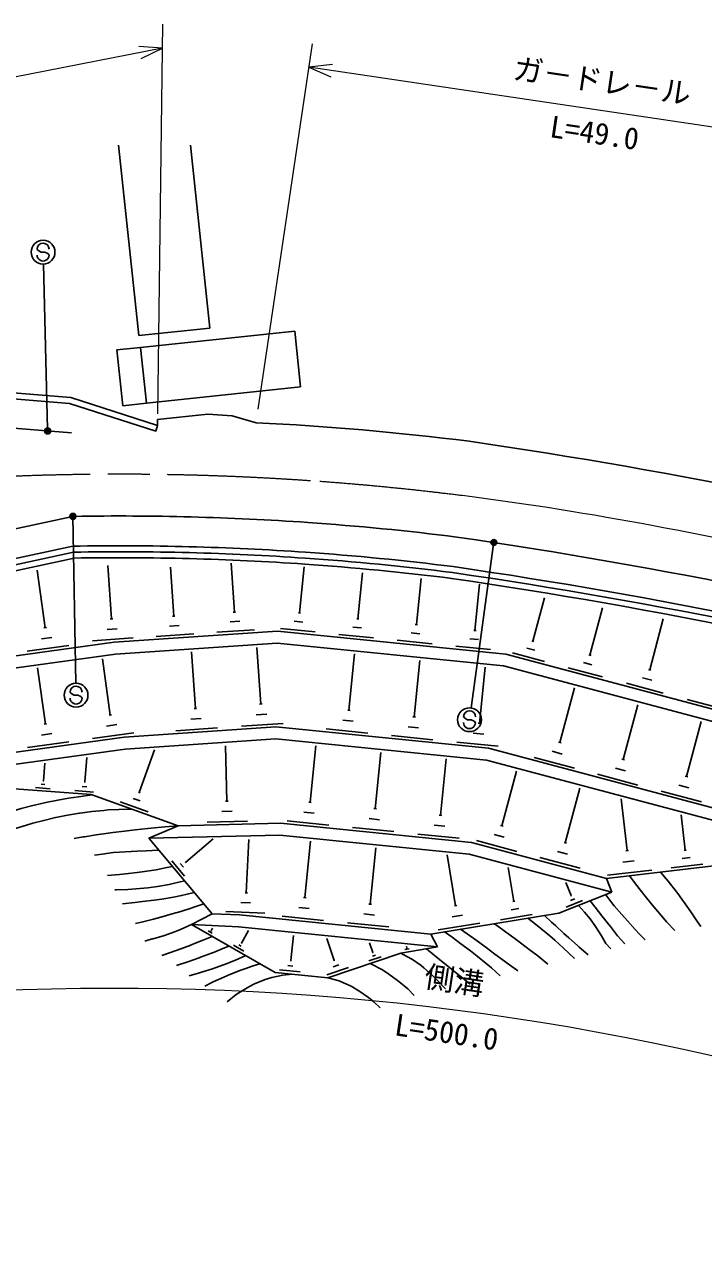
# Model space of a CAD drawing. Units: millimetres, scale not verified. Extents: x 0 to 700000, y -47500 to 447500.
# Drawn here: x 277514 to 334478, y 255946 to 357727 of the extents above; entities that cross this region are included whole.
import ezdxf
from ezdxf.enums import TextEntityAlignment as Align

# ---------------------------------------------------------------- set-up
doc = ezdxf.new("R2010")
doc.units = ezdxf.units.MM
doc.header["$LTSCALE"] = 1000
doc.header["$PDMODE"] = 32
doc.header["$PDSIZE"] = 500
doc.linetypes.add('CHAIN', pattern=[18.5, 12, -1.5, 3.5, -1.5])
doc.layers.add('作業ﾚｲﾔ1', color=7, linetype='Continuous', lineweight=25)
doc.styles.add('@ＭＳ ゴシック', font='')
doc.styles.add('ＭＳ ゴシック', font='')
doc.styles.get('@ＭＳ ゴシック').set_extended_font_data('@MS Gothic')
doc.styles.get('ＭＳ ゴシック').set_extended_font_data('MS Gothic')

msp = doc.modelspace()

# ---------------------------------------------------------------- linework, layer by layer
at = {"layer": '作業ﾚｲﾔ1', "lineweight": 13}
for p, q in [((288699, 325063), (289136, 357727)), ((289109, 355727), (181955, 334719)), ((289109, 355727), (287113, 355863)), ((287313, 354847), (289109, 355727)), ((297117, 325435), (301667, 356099)), ((303360, 354350), (301373, 354121)), ((349842, 346930), (301373, 354121)), ((301373, 354121), (303208, 353326))]:
    msp.add_line(p, q, dxfattribs=at)
at = {"layer": '作業ﾚｲﾔ1'}
for p, q in [((287115, 331609), (285420, 347599)), ((293081, 332241), (291454, 347599)), ((278691, 338748), (278591, 338866)), ((278936, 338609), (278691, 338748)), ((279236, 338607), (278936, 338609)), ((279482, 338495), (279236, 338607)), ((279587, 338359), (279482, 338495)), ((279472, 323763), (279112, 337608)), ((287115, 331609), (293081, 332241)), ((287258, 330618), (300185, 331989)), ((300681, 327315), (300185, 331989)), ((287258, 330618), (285269, 330408)), ((285764, 325734), (285269, 330408)), ((287753, 325945), (287258, 330618)), ((281418, 326411), (260589, 328130)), ((281319, 325917), (260595, 327628)), ((287753, 325945), (300681, 327315)), ((288532, 323587), (281319, 325917)), ((288685, 324063), (281418, 326411)), ((287753, 325945), (285764, 325734)), ((281469, 323448), (260902, 325146)), ((292890, 325020), (288692, 324563)), ((294932, 324897), (292890, 325020)), ((296950, 324307), (294932, 324897)), ((288685, 324063), (288532, 323587)), ((288692, 324563), (288685, 324063)), ((281445, 316418), (262246, 312317)), ((281592, 316450), (281837, 302452)), ((262480, 309827), (281587, 313949)), ((316859, 314107), (314974, 300386)), ((262559, 309333), (281644, 313450)), ((264321, 309202), (281702, 312951)), ((281653, 312950), (281653, 312940)), ((295130, 308418), (294852, 312523)), ((279262, 307111), (278592, 311944)), ((284826, 307847), (284522, 312322)), ((290045, 308073), (289767, 312179)), ((300589, 308349), (300976, 312207)), ((305485, 307861), (305873, 311729)), ((310388, 307372), (310778, 311251)), ((315295, 306880), (315684, 310758)), ((320151, 305981), (321123, 309625)), ((295031, 308411), (295229, 308424)), ((324943, 304811), (325999, 308767)), ((284719, 307840), (284933, 307854)), ((289946, 308067), (290145, 308080)), ((294787, 307598), (295580, 307652)), ((300153, 307661), (300878, 307588)), ((300498, 308358), (300679, 308340)), ((305394, 307870), (305576, 307852)), ((310297, 307382), (310479, 307363)), ((329948, 303589), (331090, 307871)), ((279154, 307096), (279371, 307126)), ((284456, 306962), (285312, 307020)), ((285054, 305892), (298738, 306819)), ((288568, 306381), (291738, 306595)), ((289703, 307254), (290495, 307308)), ((293652, 306725), (296822, 306940)), ((298738, 306819), (317879, 304897)), ((298993, 307045), (301893, 306754)), ((303885, 306554), (306793, 306262)), ((305048, 307171), (305775, 307098)), ((309951, 306680), (310679, 306607)), ((315204, 306889), (315386, 306871)), ((265617, 303195), (285054, 305892)), ((277767, 305133), (281239, 305615)), ((278949, 306182), (279817, 306303)), ((283229, 306019), (286654, 306251)), ((285157, 304897), (298722, 305816)), ((297344, 300711), (297023, 305450)), ((298722, 305816), (317699, 303910)), ((308785, 306062), (311699, 305769)), ((313691, 305569), (316606, 305276)), ((314857, 306188), (315586, 306115)), ((319639, 305402), (320307, 305224)), ((320068, 306004), (320235, 305959)), ((262348, 301732), (285157, 304897)), ((284727, 299789), (284075, 304494)), ((291857, 300339), (291536, 305078)), ((304738, 300186), (305213, 304913)), ((310211, 299637), (310685, 304363)), ((317879, 304897), (339147, 299223)), ((318458, 305001), (321131, 304288)), ((324854, 304835), (325033, 304787)), ((279280, 299033), (278627, 303738)), ((315683, 299087), (316158, 303814)), ((317699, 303910), (338904, 298253)), ((323122, 303757), (325998, 302990)), ((324392, 304188), (325111, 303997)), ((329852, 303615), (330045, 303564)), ((327993, 302458), (331080, 301634)), ((329356, 302921), (330128, 302715)), ((281459, 301593), (281360, 301711)), ((281704, 301454), (281459, 301593)), ((282005, 301451), (281704, 301454)), ((282250, 301340), (282005, 301451)), ((282356, 301203), (282250, 301340)), ((322413, 297478), (323638, 302067)), ((291748, 300332), (291966, 300347)), ((297235, 300704), (297454, 300718)), ((327727, 296060), (328952, 300649)), ((333079, 301101), (336387, 300218)), ((284619, 299774), (284836, 299804)), ((291480, 299437), (292353, 299496)), ((296967, 299808), (297840, 299867)), ((304215, 299360), (305086, 299272)), ((304629, 300197), (304847, 300175)), ((310102, 299648), (310320, 299626)), ((314442, 299536), (314343, 299654)), ((314687, 299397), (314442, 299536)), ((314988, 299394), (314687, 299397)), ((315233, 299283), (314988, 299394)), ((315339, 299146), (315233, 299283)), ((278966, 298107), (279833, 298227)), ((279171, 299018), (279388, 299048)), ((283234, 297815), (286701, 298296)), ((284414, 298862), (285281, 298983)), ((285875, 297929), (298608, 298792)), ((290229, 298475), (293721, 298711)), ((295717, 298847), (299209, 299083)), ((298608, 298792), (316439, 297001)), ((302822, 298620), (306305, 298270)), ((309688, 298810), (310559, 298723)), ((315160, 298260), (316031, 298173)), ((315574, 299098), (315792, 299076)), ((333042, 294642), (334266, 299232)), ((269767, 295694), (285875, 297929)), ((277787, 297060), (281253, 297541)), ((285978, 296934), (298592, 297789)), ((294493, 292553), (294381, 297216)), ((298592, 297789), (316259, 296014)), ((301469, 292474), (301944, 297201)), ((308295, 298071), (311777, 297721)), ((313767, 297521), (317250, 297171)), ((322308, 297506), (322519, 297449)), ((267159, 294323), (285978, 296934)), ((282598, 294186), (282756, 296240)), ((287153, 293278), (288440, 296871)), ((306942, 291925), (307416, 296651)), ((316439, 297001), (337196, 291464)), ((320271, 296238), (323653, 295336)), ((321765, 296745), (322610, 296519)), ((279116, 294273), (279229, 295751)), ((312414, 291375), (312889, 296102)), ((316259, 296014), (336953, 290494)), ((327079, 295327), (327925, 295102)), ((327622, 296088), (327833, 296032)), ((283135, 293117), (267159, 294323)), ((279077, 294276), (279154, 294270)), ((282548, 294190), (282648, 294182)), ((317558, 290493), (318782, 295083)), ((325585, 294820), (328967, 293918)), ((332936, 294670), (333147, 294614)), ((278454, 293706), (279683, 293612)), ((278939, 293978), (279246, 293955)), ((281744, 293454), (283330, 293332)), ((282369, 293805), (282766, 293774)), ((287079, 293305), (287227, 293252)), ((322872, 289075), (324096, 293665)), ((330900, 293402), (334281, 292500)), ((332393, 293909), (333239, 293684)), ((290422, 290507), (283135, 293117)), ((285547, 292519), (287912, 291672)), ((286645, 292793), (287236, 292581)), ((294387, 292550), (294599, 292556)), ((301360, 292485), (301578, 292464)), ((328063, 288421), (327553, 292761)), ((294090, 291695), (294938, 291715)), ((300947, 291648), (301817, 291560)), ((306419, 291098), (307290, 291011)), ((306833, 291936), (307051, 291914)), ((312305, 291386), (312523, 291364)), ((332930, 288457), (332581, 291419)), ((287951, 289447), (290422, 290507)), ((290422, 290507), (298983, 290714)), ((292838, 290816), (296231, 290898)), ((298983, 290714), (314999, 289106)), ((299553, 290908), (303036, 290558)), ((305026, 290359), (308508, 290009)), ((311892, 290548), (312762, 290461)), ((317452, 290521), (317663, 290465)), ((287951, 289447), (298945, 289713)), ((293265, 283125), (287951, 289447)), ((291045, 287447), (293358, 289391)), ((296126, 284871), (296335, 289355)), ((298945, 289713), (314819, 288119)), ((301045, 284477), (301519, 289203)), ((310498, 289809), (313981, 289459)), ((314999, 289106), (326332, 286082)), ((315416, 289253), (318797, 288351)), ((316909, 289760), (317755, 289535)), ((322766, 289104), (322977, 289047)), ((306517, 283927), (306992, 288654)), ((313681, 283793), (312979, 288061)), ((314819, 288119), (326787, 284926)), ((322223, 288343), (323069, 288117)), ((327947, 288408), (328179, 288435)), ((332847, 288447), (333013, 288467)), ((289873, 287548), (290943, 286275)), ((290593, 287338), (290860, 287020)), ((291011, 287486), (291078, 287407)), ((320730, 287836), (324111, 286933)), ((326332, 286082), (336012, 287221)), ((327708, 287438), (328637, 287547)), ((331757, 286972), (334415, 287285)), ((332676, 287754), (333340, 287832)), ((318549, 284154), (318079, 287013)), ((326787, 284926), (326332, 286082)), ((326424, 286345), (330139, 286782)), ((323358, 284645), (322923, 285749)), ((295681, 284077), (296494, 284039)), ((296024, 284875), (296227, 284866)), ((300936, 284488), (301154, 284466)), ((318467, 284140), (318631, 284167)), ((322337, 283173), (326787, 284926)), ((322937, 283678), (324325, 284225)), ((323314, 284628), (323401, 284662)), ((323321, 284230), (323668, 284367)), ((291538, 282205), (293265, 283125)), ((295560, 283018), (293265, 283125)), ((294424, 283321), (297675, 283169)), ((295560, 283018), (311602, 281407)), ((300522, 283650), (301393, 283563)), ((305995, 283100), (306865, 283013)), ((306408, 283938), (306626, 283916)), ((311602, 281407), (322337, 283173)), ((313389, 282849), (314260, 282993)), ((313572, 283775), (313790, 283811)), ((317450, 282622), (320081, 283055)), ((318329, 283442), (318986, 283550)), ((298539, 278196), (291538, 282205)), ((295514, 282019), (291538, 282205)), ((295487, 282020), (312159, 280346)), ((299129, 282910), (302611, 282561)), ((304601, 282361), (308084, 282011)), ((312224, 281762), (315712, 282336)), ((292945, 281687), (293273, 281499)), ((293115, 281698), (293197, 281651)), ((293193, 281763), (293214, 281751)), ((293203, 281757), (293285, 281900)), ((295725, 280664), (296322, 281707)), ((299866, 279193), (300078, 281308)), ((303495, 279208), (302875, 281049)), ((312159, 280346), (311602, 281407)), ((295051, 280481), (295908, 279990)), ((295495, 280511), (295709, 280389)), ((295698, 280679), (295752, 280649)), ((306739, 279859), (306459, 280689)), ((309081, 279814), (312159, 280346)), ((309413, 280125), (309788, 280190)), ((309538, 280244), (309631, 280260)), ((309557, 280344), (309580, 280348)), ((309568, 280346), (309565, 280364)), ((299811, 279199), (299920, 279188)), ((302957, 277752), (309081, 279814)), ((303438, 279189), (303552, 279228)), ((306399, 279175), (307423, 279520)), ((306697, 279560), (306953, 279646)), ((306707, 279848), (306771, 279870)), ((298539, 278196), (302957, 277752)), ((298908, 278410), (300649, 278235)), ((299604, 278780), (300040, 278736)), ((302892, 277994), (304709, 278606)), ((303421, 278678), (303875, 278831))]:
    msp.add_line(p, q, dxfattribs=at)
at = {"layer": '作業ﾚｲﾔ1', "linetype": 'CHAIN', "lineweight": 13}
for points in [[(321385, 317182), (320396, 317334), (319407, 317482), (318418, 317626), (317427, 317766), (316437, 317902), (315445, 318034), (314454, 318162), (314226, 318191)], [(341036, 313479), (340058, 313689), (339080, 313897), (338101, 314103), (337122, 314307), (336143, 314508), (335163, 314706), (334182, 314902), (333201, 315096), (332219, 315287), (331237, 315474), (330254, 315660), (329271, 315842), (328287, 316021), (327303, 316197), (326318, 316370), (325332, 316539), (324346, 316705), (323360, 316868), (322372, 317027), (321385, 317182)]]:
    msp.add_lwpolyline(points, dxfattribs=at)
at = {"layer": '作業ﾚｲﾔ1'}
for points in [[(283211, 293090), (282071, 292937), (281218, 292809), (280321, 292645), (279335, 292445), (278384, 292226), (278242, 292191), (277254, 291938), (276351, 291679), (275862, 291530), (274899, 291217), (273999, 290898), (273692, 290789), (272721, 290440), (271853, 290117), (271064, 289825), (270197, 289507), (269804, 289363)], [(286533, 291900), (285432, 291872), (284560, 291823), (284174, 291791), (283176, 291694), (282196, 291562), (282135, 291553), (281147, 291390), (280173, 291193), (280137, 291185), (279143, 290956), (278237, 290712), (277710, 290560), (276774, 290268), (276278, 290098), (275378, 289778), (275210, 289716)], [(290422, 290507), (289300, 290413), (288445, 290333), (287863, 290274), (286821, 290163), (285903, 290053), (284927, 289926), (284538, 289873), (283543, 289733), (282576, 289584), (282449, 289564), (281688, 289440)], [(288781, 288460), (287732, 288401), (286975, 288359), (285976, 288316), (284982, 288246), (284970, 288245), (284053, 288130), (283389, 288021)], [(284480, 286336), (285492, 286408), (286014, 286457), (286991, 286570), (287592, 286655), (288575, 286812), (289476, 286989), (289934, 287087)], [(332044, 281716), (331361, 282448), (331095, 282749), (330464, 283498), (330301, 283697), (329676, 284469), (329156, 285132), (328598, 285862), (328264, 286310)], [(330841, 286613), (331493, 285861), (331703, 285605), (332310, 284832), (332656, 284357), (333207, 283548), (333443, 283197), (333963, 282438), (334232, 282048)], [(290959, 285868), (289989, 285647), (289662, 285582), (288685, 285410), (287860, 285300), (286879, 285198), (286190, 285154), (285223, 285121), (285097, 285119)], [(285754, 283943), (286782, 284061), (287428, 284139), (288407, 284255), (289049, 284344), (290022, 284509), (290708, 284651), (291650, 284870), (291772, 284901)], [(327877, 280584), (327262, 281270), (326655, 282038), (326485, 282257), (325935, 282955), (325369, 283674), (324952, 284203)], [(326260, 284719), (326857, 283932), (326967, 283794), (327609, 283046), (328078, 282528), (328729, 281795), (329081, 281421), (329560, 280936)], [(292576, 283944), (291632, 283633), (291579, 283616), (290636, 283320), (289911, 283105), (288964, 282836), (288347, 282670), (287458, 282442), (286836, 282289)], [(324788, 279671), (324043, 280320), (323901, 280446), (323167, 281098), (322761, 281463), (322038, 282124), (321724, 282415), (321125, 282974)], [(323972, 283817), (324487, 283263), (324961, 282684), (325414, 282053), (325897, 281270), (326263, 280612), (326691, 280180)], [(291538, 282205), (290622, 281794), (290203, 281628), (289257, 281303), (288307, 281030), (288245, 281012), (287625, 280831)], [(321407, 278901), (320557, 279579), (319851, 280127), (319702, 280241), (318895, 280852), (318125, 281417), (317867, 281603), (317096, 282152), (316913, 282280)], [(319718, 282742), (320509, 282130), (320810, 281888), (321568, 281263), (321995, 280892), (322729, 280237), (323172, 279824), (323636, 279379)], [(293265, 281215), (292422, 280867), (291495, 280501), (291473, 280493), (290634, 280179), (289777, 279874), (289037, 279622)], [(317424, 277900), (316678, 278592), (316252, 278959), (315481, 279575), (314922, 280000), (314126, 280601), (313378, 281146), (312748, 281595)], [(314089, 281816), (314929, 281234), (315391, 280907), (316236, 280293), (316975, 279739), (317777, 279143), (317991, 278988), (318771, 278427), (318892, 278340)], [(290271, 278783), (291220, 279092), (291237, 279098), (292168, 279423), (292285, 279466), (293205, 279810), (293378, 279878), (294296, 280249), (294675, 280408)], [(311240, 280187), (311872, 279653), (312640, 279044), (313027, 278738), (313790, 278116), (314273, 277720), (314906, 277203)], [(296076, 279606), (295212, 279228), (294300, 278864), (294123, 278798), (293298, 278506), (292362, 278208), (292193, 278159), (291344, 277925)], [(292645, 277052), (293351, 277404), (294243, 277815), (294760, 278033), (295671, 278390), (295996, 278510), (296711, 278755), (297260, 278928)], [(310209, 276266), (309674, 276829), (308917, 277445), (308683, 277616), (307891, 278192), (307480, 278445), (306621, 278887), (306497, 278944)], [(309081, 279814), (309956, 279338), (309972, 279328), (310779, 278776), (311005, 278593), (311741, 277938), (312212, 277471), (312837, 276822)], [(294522, 275724), (295290, 276343), (295490, 276483), (296327, 276993), (296810, 277230), (297719, 277598), (298269, 277760), (299183, 277956), (299975, 278052)], [(302957, 277752), (303908, 277484), (304014, 277447), (304915, 277048), (305572, 276660), (306379, 276103), (306828, 275723), (307363, 275223)]]:
    msp.add_lwpolyline(points, dxfattribs=at)
for centre, radius in [((279086, 338608), 1000), ((279476, 323613), 150), ((279476, 323613), 120), ((279476, 323613), 90), ((279476, 323613), 60), ((279476, 323613), 30), ((281592, 316450), 150), ((281592, 316450), 120), ((281592, 316450), 90), ((281592, 316450), 60), ((281592, 316450), 30), ((316879, 314256), 150), ((316879, 314256), 120), ((316879, 314256), 90), ((316879, 314256), 60), ((316879, 314256), 30), ((281854, 301453), 1000), ((314838, 299396), 1000)]:
    msp.add_circle(centre, radius, dxfattribs=at)
for centre, radius, start, end in [((279091, 338863), 500, 359.55488, 179.55488), ((279087, 338363), 500, 179.55488, 359.55488), ((285554, 89984), 234600, 82.83877, 87.21589), ((247226, -141815), 469458, 75.23939, 81.724), ((285554, 89984), 226500, 86.02013, 90.96447), ((285554, 89984), 226500, 82.83877, 86.02013), ((247047, -142676), 462237, 75.22684, 81.69793), ((285554, 89984), 224000, 86.02013, 91.01493), ((285554, 89984), 223500, 86.02013, 91.00242), ((285554, 89984), 223000, 86.02014, 90.98986), ((285554, 89984), 223500, 82.83877, 86.02014), ((285554, 89984), 224000, 82.83748, 86.02013), ((285554, 89984), 223000, 82.83877, 86.02013), ((246976, -143018), 459586, 75.22229, 81.68793), ((246976, -143018), 460086, 75.22229, 81.68856), ((246976, -143018), 459086, 75.22229, 81.68793), ((281860, 301707), 500, 359.55488, 179.55488), ((281856, 301207), 500, 179.55488, 359.55488), ((314843, 299650), 500, 359.55488, 179.55488), ((314839, 299150), 500, 179.55488, 359.55488)]:
    msp.add_arc(centre, radius, start, end, dxfattribs=at)
at = {"layer": '作業ﾚｲﾔ1', "linetype": 'CHAIN', "lineweight": 13}
for radius, start, end in [(230001, 91.00242, 93.80479), (230000, 86.02013, 91.00242), (230000, 82.83877, 86.02013)]:
    msp.add_arc((285554, 89984), radius, start, end, dxfattribs=at)
at = {"layer": '作業ﾚｲﾔ1', "lineweight": 13}
msp.add_arc((285161, 53498), 223365, 75.1829, 114.99346, dxfattribs=at)
at = {"layer": '作業ﾚｲﾔ1'}
for p in [(279476, 323613), (281592, 316450), (316879, 314256)]:
    msp.add_point(p, dxfattribs=at)

# ---------------------------------------------------------------- texts
at = {"layer": '作業ﾚｲﾔ1', "style": 'ＭＳ ゴシック'}
for s, rotation, p in [('ガ－ドレ－ル', 351.561, (325754, 351515)), ('側溝', 351.49, (313356, 276084))]:
    msp.add_text(s, height=1833, rotation=rotation, dxfattribs=at).set_placement(p, align=Align.BOTTOM_CENTER)
at = {"layer": '作業ﾚｲﾔ1', "style": '@ＭＳ ゴシック'}
for s, rotation, p in [('L=49.0', 351.561, (325461, 349536)), ('L=500.0', 351.49, (313060, 274106))]:
    msp.add_text(s, height=1833, rotation=rotation, dxfattribs=at).set_placement(p, align=Align.TOP_CENTER)

doc.saveas('drawing.dxf')
